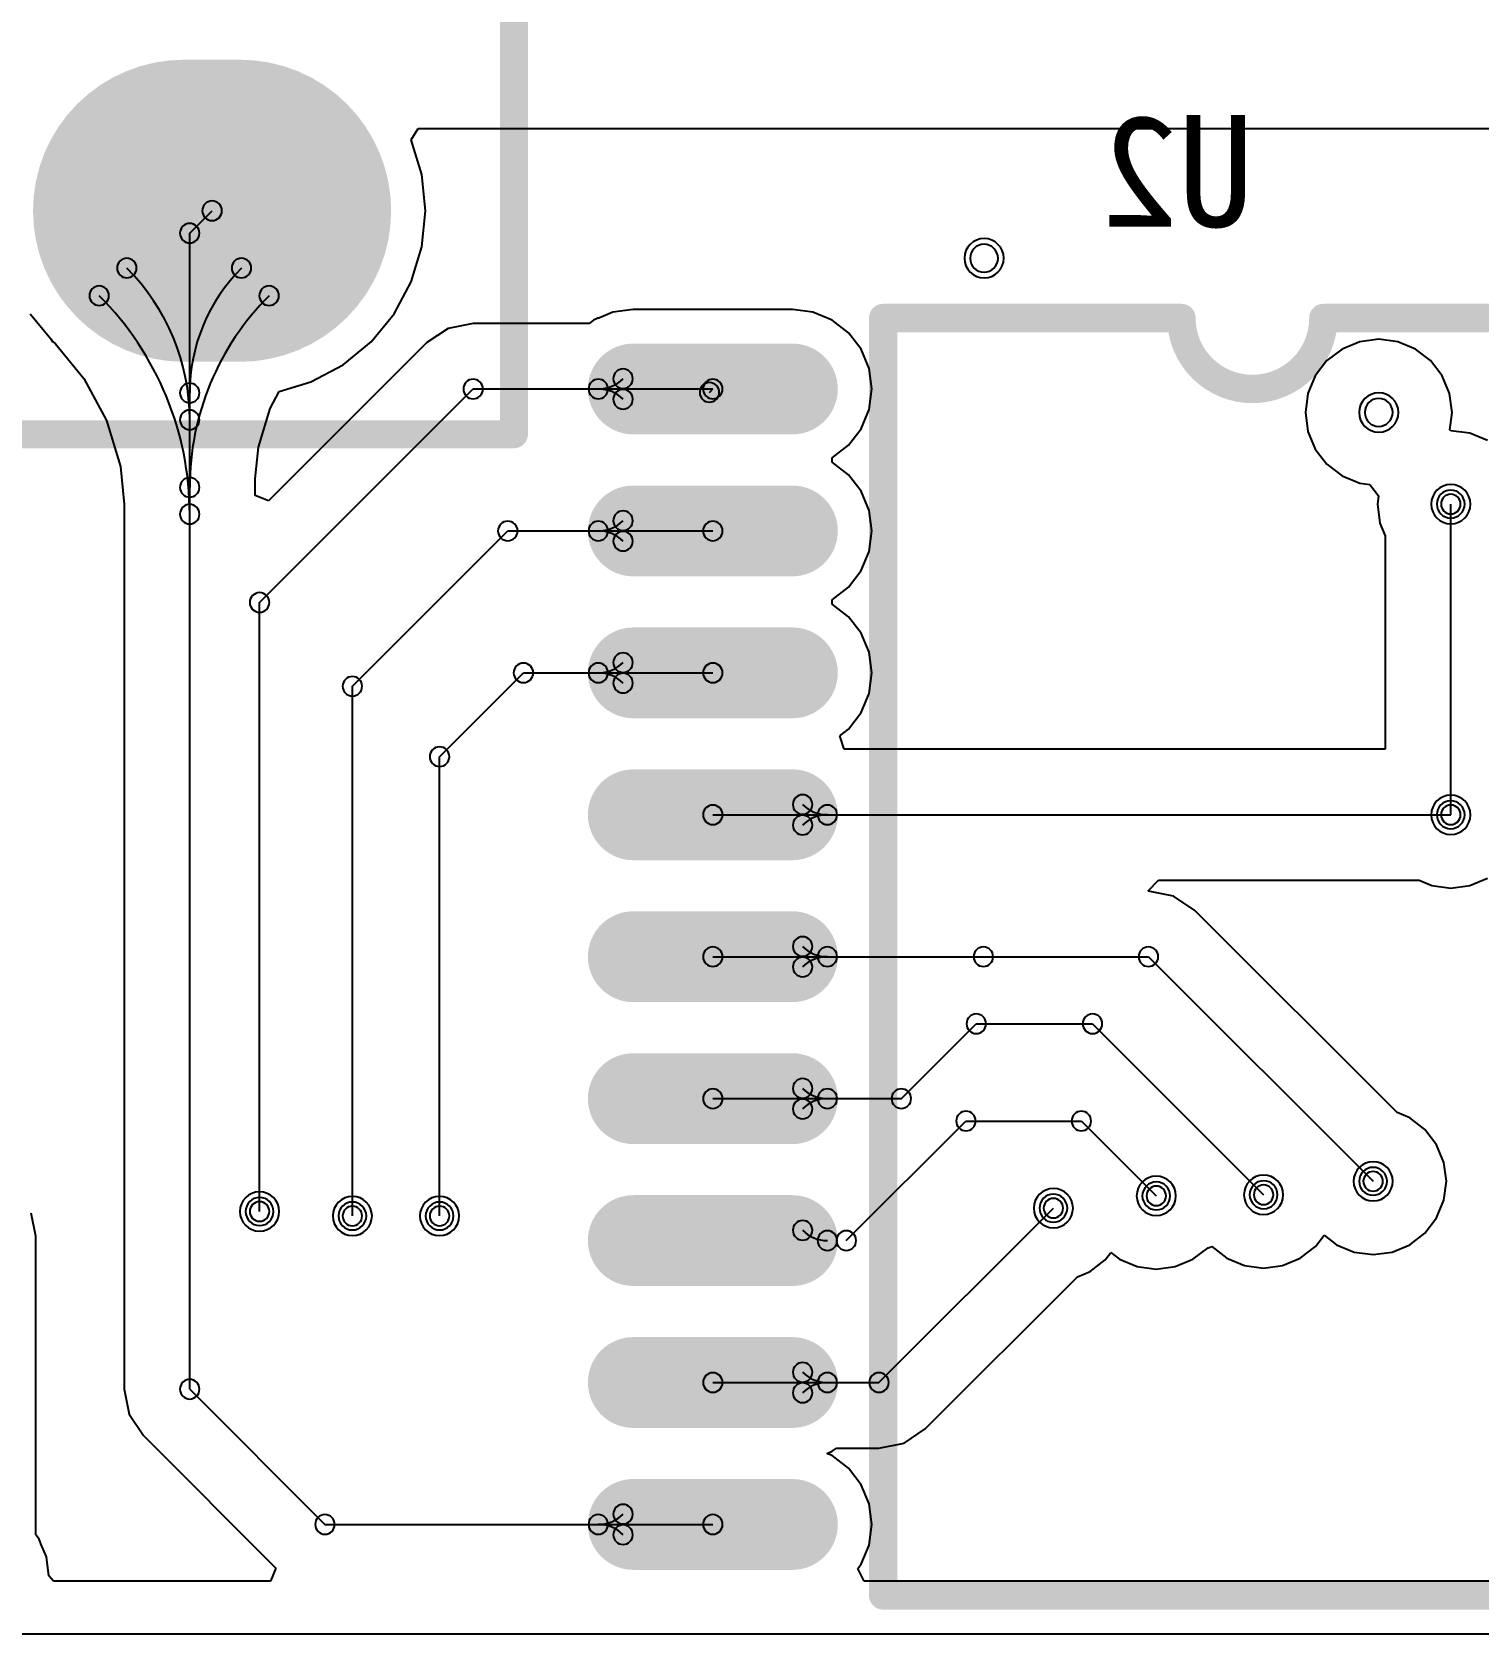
# Model space of a CAD drawing. Header units: inches. Extents: x 32166 to 66782, y 2386 to 7162.
# Drawn here: x 33277.6 to 33335.8, y 2886.6 to 2951.1 of the extents above; entities that cross this region are included whole.
import ezdxf

# ---------------------------------------------------------------- set-up
doc = ezdxf.new("R2010")
doc.units = ezdxf.units.IN
doc.header["$LTSCALE"] = 0.64311
doc.header["$MEASUREMENT"] = 0
for name, color, linetype in [('BOTTOMLAYER', 5, 'CONTINUOUS'), ('BOTTOMOVERLAY', 54, 'CONTINUOUS'), ('BOTTOMPASTE', 16, 'CONTINUOUS'), ('BOTTOMSOLDER', 6, 'CONTINUOUS'), ('KEEPOUTLAYER', 6, 'CONTINUOUS'), ('MULTILAYER', 9, 'CONTINUOUS')]:
    doc.layers.add(name, color=color, linetype=linetype)
doc.styles.get("Standard").update_dxf_attribs({"font": 'txt', "width": 0.8})

msp = doc.modelspace()

# ---------------------------------------------------------------- linework, layer by layer
at = {"layer": 'BOTTOMLAYER'}
for p, q in [((33292.865, 2946.716), (33293.136, 2947.169)), ((33293.136, 2947.169), (33359.61, 2947.169)), ((33293.289, 2945.316), (33292.865, 2946.716)), ((33293.432, 2943.861), (33293.289, 2945.316)), ((33283.945, 2942.959), (33284.847, 2943.861)), ((33293.289, 2942.405), (33293.432, 2943.861)), ((33283.945, 2896.409), (33283.945, 2942.959)), ((33292.865, 2941.005), (33293.289, 2942.405)), ((33292.175, 2939.715), (33292.865, 2941.005)), ((33277.518, 2939.715), (33278.352, 2938.699)), ((33291.247, 2938.585), (33292.175, 2939.715)), ((33300.201, 2939.455), (33300.029, 2939.322)), ((33300.351, 2939.517), (33300.201, 2939.455)), ((33300.378, 2939.535), (33300.351, 2939.517)), ((33300.409, 2939.541), (33300.378, 2939.535)), ((33300.972, 2939.774), (33300.409, 2939.541)), ((33301.8, 2939.883), (33300.972, 2939.774)), ((33308.201, 2939.883), (33301.8, 2939.883)), ((33309.029, 2939.774), (33308.201, 2939.883)), ((33309.801, 2939.455), (33309.029, 2939.774)), ((33310.463, 2938.946), (33309.801, 2939.455)), ((33294.343, 2939.122), (33293.487, 2938.55)), ((33295.353, 2939.322), (33294.343, 2939.122)), ((33300.029, 2939.322), (33295.353, 2939.322)), ((33310.972, 2938.284), (33310.463, 2938.946)), ((33278.352, 2938.699), (33278.435, 2938.574)), ((33278.435, 2938.574), (33278.446, 2938.585)), ((33278.446, 2938.585), (33278.446, 2938.585)), ((33278.446, 2938.585), (33278.446, 2938.585)), ((33278.446, 2938.585), (33278.446, 2938.585)), ((33278.446, 2938.585), (33278.549, 2938.5)), ((33278.549, 2938.5), (33279.689, 2937.111)), ((33293.487, 2938.55), (33287.111, 2932.174)), ((33290.117, 2937.657), (33291.247, 2938.585)), ((33311.291, 2937.512), (33310.972, 2938.284)), ((33330.328, 2938.294), (33329.717, 2937.825)), ((33331.039, 2938.589), (33330.328, 2938.294)), ((33331.803, 2938.69), (33331.039, 2938.589)), ((33332.566, 2938.589), (33331.803, 2938.69)), ((33333.278, 2938.294), (33332.566, 2938.589)), ((33333.889, 2937.825), (33333.278, 2938.294)), ((33288.827, 2936.968), (33290.117, 2937.657)), ((33311.4, 2936.684), (33311.291, 2937.512)), ((33329.717, 2937.825), (33329.248, 2937.214)), ((33334.358, 2937.214), (33333.889, 2937.825)), ((33279.689, 2937.111), (33280.599, 2935.409)), ((33287.544, 2936.578), (33288.827, 2936.968)), ((33329.248, 2937.214), (33328.953, 2936.503)), ((33334.652, 2936.503), (33334.358, 2937.214)), ((33286.758, 2928.089), (33295.353, 2936.684)), ((33287.182, 2935.902), (33287.544, 2936.578)), ((33295.353, 2936.684), (33305.001, 2936.684)), ((33304.865, 2936.548), (33305.001, 2936.684)), ((33311.291, 2935.856), (33311.4, 2936.684)), ((33328.953, 2936.503), (33328.853, 2935.739)), ((33334.753, 2935.739), (33334.652, 2936.503)), ((33286.71, 2934.343), (33287.182, 2935.902)), ((33310.972, 2935.085), (33311.291, 2935.856)), ((33328.853, 2935.739), (33328.953, 2934.976)), ((33334.661, 2935.04), (33334.753, 2935.739)), ((33280.599, 2935.409), (33281.159, 2933.562)), ((33310.463, 2934.422), (33310.972, 2935.085)), ((33328.953, 2934.976), (33329.248, 2934.264)), ((33334.702, 2934.999), (33334.661, 2935.04)), ((33335.465, 2934.899), (33334.702, 2934.999)), ((33336.177, 2934.604), (33335.465, 2934.899)), ((33286.583, 2933.063), (33286.71, 2934.343)), ((33309.801, 2933.914), (33310.463, 2934.422)), ((33329.248, 2934.264), (33329.717, 2933.653)), ((33309.801, 2933.74), (33309.801, 2933.914)), ((33310.463, 2933.231), (33309.801, 2933.74)), ((33329.717, 2933.653), (33330.328, 2933.184)), ((33281.159, 2933.562), (33281.295, 2932.185)), ((33286.583, 2932.393), (33286.583, 2933.063)), ((33310.972, 2932.569), (33310.463, 2933.231)), ((33330.328, 2933.184), (33331.039, 2932.89)), ((33287.111, 2932.174), (33286.583, 2932.393)), ((33311.291, 2931.797), (33310.972, 2932.569)), ((33331.039, 2932.89), (33331.448, 2932.836)), ((33331.448, 2932.836), (33331.796, 2932.382)), ((33331.796, 2932.382), (33331.752, 2932.049)), ((33281.295, 2932.185), (33281.307, 2932.058)), ((33281.307, 2932.058), (33281.307, 2896.409)), ((33311.4, 2930.969), (33311.291, 2931.797)), ((33331.752, 2932.049), (33331.852, 2931.286)), ((33334.702, 2919.539), (33334.702, 2932.049)), ((33334.702, 2932.049), (33334.702, 2932.049)), ((33331.852, 2931.286), (33332.064, 2930.774)), ((33290.493, 2924.714), (33296.748, 2930.969)), ((33296.748, 2930.969), (33305.001, 2930.969)), ((33311.291, 2930.141), (33311.4, 2930.969)), ((33332.064, 2930.774), (33332.064, 2922.177)), ((33310.972, 2929.37), (33311.291, 2930.141)), ((33310.463, 2928.707), (33310.972, 2929.37)), ((33309.801, 2928.199), (33310.463, 2928.707)), ((33286.758, 2903.564), (33286.758, 2928.089)), ((33309.801, 2928.025), (33309.801, 2928.199)), ((33310.463, 2927.516), (33309.801, 2928.025)), ((33310.972, 2926.854), (33310.463, 2927.516)), ((33311.291, 2926.082), (33310.972, 2926.854)), ((33311.4, 2925.254), (33311.291, 2926.082)), ((33294.003, 2921.879), (33297.378, 2925.254)), ((33297.378, 2925.254), (33305.001, 2925.254)), ((33311.291, 2924.426), (33311.4, 2925.254)), ((33290.493, 2903.384), (33290.493, 2924.714)), ((33310.972, 2923.655), (33311.291, 2924.426)), ((33310.463, 2922.992), (33310.972, 2923.655)), ((33310.107, 2922.719), (33310.463, 2922.992)), ((33310.29, 2922.177), (33310.107, 2922.719)), ((33332.064, 2922.177), (33310.29, 2922.177)), ((33294.003, 2903.385), (33294.003, 2921.879)), ((33305.001, 2919.539), (33334.702, 2919.539)), ((33322.532, 2916.497), (33322.936, 2916.901)), ((33322.936, 2916.901), (33333.428, 2916.901)), ((33333.428, 2916.901), (33333.939, 2916.69)), ((33335.466, 2916.69), (33336.178, 2916.984)), ((33322.532, 2916.462), (33322.532, 2916.497)), ((33323.541, 2916.262), (33322.532, 2916.462)), ((33324.397, 2915.69), (33323.541, 2916.262)), ((33333.939, 2916.69), (33334.702, 2916.589)), ((33334.702, 2916.589), (33335.466, 2916.69)), ((33332.541, 2907.546), (33324.397, 2915.69)), ((33305.001, 2913.824), (33315.89, 2913.824)), ((33315.89, 2913.824), (33322.532, 2913.824)), ((33322.532, 2913.824), (33331.576, 2904.78)), ((33312.588, 2908.109), (33315.603, 2911.124)), ((33315.603, 2911.124), (33320.283, 2911.124)), ((33320.283, 2911.124), (33327.168, 2904.239)), ((33305.001, 2908.109), (33312.588, 2908.109)), ((33310.373, 2902.394), (33315.188, 2907.209)), ((33315.188, 2907.209), (33319.833, 2907.209)), ((33319.833, 2907.209), (33322.848, 2904.194)), ((33333.052, 2907.335), (33332.541, 2907.546)), ((33333.663, 2906.866), (33333.052, 2907.335)), ((33334.131, 2906.255), (33333.663, 2906.866)), ((33334.426, 2905.543), (33334.131, 2906.255)), ((33334.527, 2904.78), (33334.426, 2905.543)), ((33334.426, 2904.016), (33334.527, 2904.78)), ((33334.131, 2903.305), (33334.426, 2904.016)), ((33277.746, 2902.574), (33277.562, 2903.5)), ((33311.688, 2896.679), (33318.708, 2903.699)), ((33333.663, 2902.694), (33334.131, 2903.305)), ((33333.052, 2902.225), (33333.663, 2902.694)), ((33277.746, 2890.547), (33277.746, 2902.574)), ((33324.323, 2901.639), (33324.934, 2902.108)), ((33324.934, 2902.108), (33325.082, 2902.153)), ((33325.082, 2902.153), (33325.082, 2902.153)), ((33325.082, 2902.153), (33325.082, 2902.153)), ((33325.082, 2902.153), (33325.693, 2901.684)), ((33328.643, 2901.684), (33329.254, 2902.153)), ((33329.254, 2902.153), (33329.603, 2902.607)), ((33329.603, 2902.607), (33330.101, 2902.225)), ((33330.101, 2902.225), (33330.813, 2901.93)), ((33332.34, 2901.93), (33333.052, 2902.225)), ((33320.183, 2901.144), (33320.794, 2901.613)), ((33320.794, 2901.613), (33321.021, 2901.909)), ((33321.021, 2901.909), (33321.373, 2901.639)), ((33321.373, 2901.639), (33322.084, 2901.345)), ((33323.611, 2901.345), (33324.323, 2901.639)), ((33325.693, 2901.684), (33326.404, 2901.39)), ((33326.404, 2901.39), (33327.168, 2901.289)), ((33327.168, 2901.289), (33327.931, 2901.39)), ((33327.931, 2901.39), (33328.643, 2901.684)), ((33330.813, 2901.93), (33331.576, 2901.829)), ((33331.576, 2901.829), (33332.34, 2901.93)), ((33313.553, 2894.814), (33319.672, 2900.933)), ((33319.672, 2900.933), (33320.183, 2901.144)), ((33322.084, 2901.345), (33322.848, 2901.244)), ((33322.848, 2901.244), (33323.611, 2901.345)), ((33281.307, 2896.409), (33281.508, 2895.4)), ((33283.945, 2896.409), (33289.39, 2890.964)), ((33305.001, 2896.679), (33311.688, 2896.679)), ((33281.508, 2895.4), (33282.08, 2894.544)), ((33282.08, 2894.544), (33287.415, 2889.209)), ((33312.697, 2894.242), (33313.553, 2894.814)), ((33309.593, 2893.822), (33309.624, 2893.829)), ((33309.593, 2893.821), (33309.593, 2893.822)), ((33309.593, 2893.822), (33309.593, 2893.822)), ((33309.801, 2893.735), (33309.593, 2893.821)), ((33309.593, 2893.821), (33309.593, 2893.821)), ((33309.593, 2893.821), (33309.593, 2893.821)), ((33309.593, 2893.821), (33309.593, 2893.821)), ((33309.593, 2893.821), (33309.593, 2893.821)), ((33309.624, 2893.829), (33309.65, 2893.847)), ((33309.624, 2893.829), (33309.624, 2893.829)), ((33309.624, 2893.829), (33309.624, 2893.829)), ((33309.624, 2893.829), (33309.624, 2893.829)), ((33309.65, 2893.847), (33309.801, 2893.909)), ((33309.801, 2893.909), (33309.973, 2894.041)), ((33310.463, 2893.226), (33309.801, 2893.735)), ((33309.973, 2894.041), (33311.688, 2894.041)), ((33311.688, 2894.041), (33312.697, 2894.242)), ((33310.972, 2892.564), (33310.463, 2893.226)), ((33311.291, 2891.792), (33310.972, 2892.564)), ((33311.4, 2890.964), (33311.291, 2891.792)), ((33277.882, 2890.369), (33277.746, 2890.547)), ((33289.39, 2890.964), (33305.001, 2890.964)), ((33311.291, 2890.136), (33311.4, 2890.964)), ((33277.94, 2890.229), (33277.882, 2890.369)), ((33277.953, 2890.211), (33277.94, 2890.229)), ((33277.94, 2890.229), (33277.94, 2890.229)), ((33277.957, 2890.189), (33277.953, 2890.211)), ((33278.177, 2889.658), (33277.957, 2890.189)), ((33310.972, 2889.365), (33311.291, 2890.136)), ((33278.277, 2888.894), (33278.177, 2889.658)), ((33287.415, 2889.209), (33287.196, 2888.681)), ((33310.84, 2889.194), (33310.972, 2889.365)), ((33311.093, 2888.681), (33310.84, 2889.194)), ((33278.465, 2888.681), (33278.277, 2888.894)), ((33287.196, 2888.681), (33278.465, 2888.681)), ((33342.343, 2888.681), (33311.093, 2888.681))]:
    msp.add_line(p, q, dxfattribs=at)
for points, const_width in [([(33283.722, 2943.861), (33285.972, 2943.861)], 11.25), ([(33301.8, 2936.684), (33308.201, 2936.684)], 2.743), ([(33301.8, 2930.969), (33308.201, 2930.969)], 2.743), ([(33301.8, 2925.254), (33308.201, 2925.254)], 2.743), ([(33301.8, 2919.539), (33308.201, 2919.539)], 2.743), ([(33301.8, 2913.824), (33308.201, 2913.824)], 2.743), ([(33301.8, 2908.109), (33308.201, 2908.109)], 2.743), ([(33301.8, 2902.394), (33308.201, 2902.394)], 2.743), ([(33301.8, 2896.679), (33308.201, 2896.679)], 2.743), ([(33301.8, 2890.964), (33308.201, 2890.964)], 2.743)]:
    msp.add_lwpolyline(points, dxfattribs=dict(at, const_width=const_width))
for points, const_width in [([(33286.534, 2943.861, 1), (33280.909, 2943.861, 1)], 5.625), ([(33288.784, 2943.861, 1), (33283.159, 2943.861, 1)], 5.625), ([(33301.115, 2936.684, 1), (33302.486, 2936.684, 1)], 1.372), ([(33307.515, 2936.684, 1), (33308.887, 2936.684, 1)], 1.372), ([(33301.115, 2930.969, 1), (33302.486, 2930.969, 1)], 1.372), ([(33307.515, 2930.969, 1), (33308.887, 2930.969, 1)], 1.372), ([(33301.115, 2925.254, 1), (33302.486, 2925.254, 1)], 1.372), ([(33307.515, 2925.254, 1), (33308.887, 2925.254, 1)], 1.372), ([(33301.115, 2919.539, 1), (33302.486, 2919.539, 1)], 1.372), ([(33307.515, 2919.539, 1), (33308.887, 2919.539, 1)], 1.372), ([(33301.115, 2913.824, 1), (33302.486, 2913.824, 1)], 1.372), ([(33307.515, 2913.824, 1), (33308.887, 2913.824, 1)], 1.372), ([(33301.115, 2908.109, 1), (33302.486, 2908.109, 1)], 1.372), ([(33307.515, 2908.109, 1), (33308.887, 2908.109, 1)], 1.372), ([(33301.115, 2902.394, 1), (33302.486, 2902.394, 1)], 1.372), ([(33307.515, 2902.394, 1), (33308.887, 2902.394, 1)], 1.372), ([(33301.115, 2896.679, 1), (33302.486, 2896.679, 1)], 1.372), ([(33307.515, 2896.679, 1), (33308.887, 2896.679, 1)], 1.372), ([(33301.115, 2890.964, 1), (33302.486, 2890.964, 1)], 1.372), ([(33307.515, 2890.964, 1), (33308.887, 2890.964, 1)], 1.372)]:
    msp.add_lwpolyline(points, format="xyb", close=True, dxfattribs=dict(at, const_width=const_width))
for centre, radius, start, end in [((33284.847, 2943.861), 0.394, 0, 180), ((33283.945, 2942.959), 0.394, 0, 180), ((33283.945, 2942.959), 0.394, 0, 180), ((33284.847, 2943.861), 0.394, 180, 0), ((33283.945, 2942.959), 0.394, 180, 0), ((33283.945, 2942.959), 0.394, 180, 0), ((33315.918, 2941.949), 0.562, 0, 180), ((33281.415, 2941.554), 0.394, 0, 180), ((33281.415, 2941.554), 0.394, 0, 180), ((33281.415, 2941.554), 0.394, 0, 180), ((33281.415, 2941.554), 0.394, 180, 0), ((33281.415, 2941.554), 0.394, 180, 0), ((33281.415, 2941.554), 0.394, 180, 0), ((33275.305, 2935.444), 8.64, 359.99997, 44.99997), ((33275.305, 2935.444), 8.64, 359.99997, 44.99997), ((33275.305, 2935.444), 8.64, 359.99997, 44.99997), ((33291.058, 2936.524), 7.113, 135.00005, 180.00005), ((33291.058, 2936.524), 7.113, 135.00005, 180.00005), ((33291.058, 2936.524), 7.113, 135.00005, 180.00005), ((33286.029, 2941.554), 0.394, 0, 180), ((33286.029, 2941.554), 0.394, 0, 180), ((33286.029, 2941.554), 0.394, 0, 180), ((33286.029, 2941.554), 0.394, 180, 0), ((33286.029, 2941.554), 0.394, 180, 0), ((33286.029, 2941.554), 0.394, 180, 0), ((33315.918, 2941.949), 0.562, 180, 0), ((33280.301, 2940.44), 0.394, 0, 180), ((33280.301, 2940.44), 0.394, 0, 180), ((33280.301, 2940.44), 0.394, 0, 180), ((33287.142, 2940.44), 0.394, 0, 180), ((33287.142, 2940.44), 0.394, 0, 180), ((33287.142, 2940.44), 0.394, 0, 180), ((33280.301, 2940.44), 0.394, 180, 0), ((33280.301, 2940.44), 0.394, 180, 0), ((33280.301, 2940.44), 0.394, 180, 0), ((33271.503, 2931.642), 12.443, 359.99999, 44.99999), ((33271.503, 2931.642), 12.443, 359.99999, 44.99999), ((33271.503, 2931.642), 12.443, 359.99999, 44.99999), ((33294.86, 2932.722), 10.915, 135.00002, 180.00002), ((33294.86, 2932.722), 10.915, 135.00002, 180.00002), ((33294.86, 2932.722), 10.915, 135.00002, 180.00002), ((33287.142, 2940.44), 0.394, 180, 0), ((33287.142, 2940.44), 0.394, 180, 0), ((33287.142, 2940.44), 0.394, 180, 0), ((33301.387, 2937.097), 0.394, 0, 180), ((33301.387, 2937.097), 0.394, 0, 180), ((33301.387, 2937.097), 0.394, 0, 180), ((33283.945, 2936.524), 0.394, 0, 180), ((33283.945, 2936.524), 0.394, 0, 180), ((33283.945, 2936.524), 0.394, 0, 180), ((33295.353, 2936.684), 0.394, 0, 180), ((33295.353, 2936.684), 0.394, 0, 180), ((33300.39, 2936.684), 0.394, 0, 180), ((33300.39, 2936.684), 0.394, 0, 180), ((33300.39, 2936.684), 0.394, 0, 180), ((33300.39, 2936.684), 0.394, 0, 180), ((33300.39, 2936.684), 0.394, 0, 180), ((33300.39, 2936.684), 0.394, 0, 180), ((33300.39, 2938.094), 1.41, 269.99968, 314.99968), ((33300.39, 2938.094), 1.41, 269.99968, 314.99968), ((33300.39, 2938.094), 1.41, 269.99968, 314.99968), ((33301.387, 2937.097), 0.394, 180, 0), ((33301.387, 2937.097), 0.394, 180, 0), ((33301.387, 2937.097), 0.394, 180, 0), ((33304.865, 2936.548), 0.394, 0, 180), ((33305.001, 2936.684), 0.394, 0, 180), ((33305.001, 2936.684), 0.394, 0, 180), ((33283.945, 2936.524), 0.394, 180, 0), ((33283.945, 2936.524), 0.394, 180, 0), ((33283.945, 2936.524), 0.394, 180, 0), ((33295.353, 2936.684), 0.394, 180, 0), ((33295.353, 2936.684), 0.394, 180, 0), ((33300.39, 2936.684), 0.394, 180, 0), ((33300.39, 2936.684), 0.394, 180, 0), ((33300.39, 2936.684), 0.394, 180, 0), ((33300.39, 2936.684), 0.394, 180, 0), ((33300.39, 2936.684), 0.394, 180, 0), ((33300.39, 2936.684), 0.394, 180, 0), ((33300.39, 2935.274), 1.41, 45.00032, 90.00032), ((33300.39, 2935.274), 1.41, 45.00032, 90.00032), ((33300.39, 2935.274), 1.41, 45.00032, 90.00032), ((33301.387, 2936.271), 0.394, 0, 180), ((33301.387, 2936.271), 0.394, 0, 180), ((33301.387, 2936.271), 0.394, 0, 180), ((33301.387, 2936.271), 0.394, 180, 0), ((33301.387, 2936.271), 0.394, 180, 0), ((33301.387, 2936.271), 0.394, 180, 0), ((33304.865, 2936.548), 0.394, 180, 0), ((33305.001, 2936.684), 0.394, 180, 0), ((33305.001, 2936.684), 0.394, 180, 0), ((33331.803, 2935.739), 0.562, 0, 180), ((33283.945, 2935.444), 0.394, 0, 180), ((33283.945, 2935.444), 0.394, 0, 180), ((33283.945, 2935.444), 0.394, 0, 180), ((33331.803, 2935.739), 0.562, 180, 0), ((33283.945, 2935.444), 0.394, 180, 0), ((33283.945, 2935.444), 0.394, 180, 0), ((33283.945, 2935.444), 0.394, 180, 0), ((33283.945, 2932.722), 0.394, 0, 180), ((33283.945, 2932.722), 0.394, 0, 180), ((33283.945, 2932.722), 0.394, 0, 180), ((33283.945, 2932.722), 0.394, 180, 0), ((33283.945, 2932.722), 0.394, 180, 0), ((33283.945, 2932.722), 0.394, 180, 0), ((33334.702, 2932.049), 0.562, 0, 180), ((33334.702, 2932.049), 0.394, 0, 180), ((33334.702, 2932.049), 0.394, 0, 180), ((33334.702, 2932.049), 0.394, 0, 180), ((33283.945, 2931.642), 0.394, 0, 180), ((33283.945, 2931.642), 0.394, 0, 180), ((33283.945, 2931.642), 0.394, 0, 180), ((33301.387, 2931.382), 0.394, 0, 180), ((33301.387, 2931.382), 0.394, 0, 180), ((33301.387, 2931.382), 0.394, 0, 180), ((33334.702, 2932.049), 0.562, 180, 0), ((33334.702, 2932.049), 0.394, 180, 0), ((33334.702, 2932.049), 0.394, 180, 0), ((33334.702, 2932.049), 0.394, 180, 0), ((33283.945, 2931.642), 0.394, 180, 0), ((33283.945, 2931.642), 0.394, 180, 0), ((33283.945, 2931.642), 0.394, 180, 0), ((33296.748, 2930.969), 0.394, 0, 180), ((33296.748, 2930.969), 0.394, 0, 180), ((33300.39, 2930.969), 0.394, 0, 180), ((33300.39, 2930.969), 0.394, 0, 180), ((33300.39, 2930.969), 0.394, 0, 180), ((33300.39, 2930.969), 0.394, 0, 180), ((33300.39, 2930.969), 0.394, 0, 180), ((33300.39, 2930.969), 0.394, 0, 180), ((33300.39, 2932.379), 1.41, 269.99968, 314.99968), ((33300.39, 2932.379), 1.41, 269.99968, 314.99968), ((33300.39, 2932.379), 1.41, 269.99968, 314.99968), ((33301.387, 2931.382), 0.394, 180, 0), ((33301.387, 2931.382), 0.394, 180, 0), ((33301.387, 2931.382), 0.394, 180, 0), ((33305.001, 2930.969), 0.394, 0, 180), ((33296.748, 2930.969), 0.394, 180, 0), ((33296.748, 2930.969), 0.394, 180, 0), ((33300.39, 2930.969), 0.394, 180, 0), ((33300.39, 2930.969), 0.394, 180, 0), ((33300.39, 2930.969), 0.394, 180, 0), ((33300.39, 2930.969), 0.394, 180, 0), ((33300.39, 2930.969), 0.394, 180, 0), ((33300.39, 2930.969), 0.394, 180, 0), ((33300.39, 2929.559), 1.41, 45.00032, 90.00032), ((33300.39, 2929.559), 1.41, 45.00032, 90.00032), ((33300.39, 2929.559), 1.41, 45.00032, 90.00032), ((33301.387, 2930.556), 0.394, 0, 180), ((33301.387, 2930.556), 0.394, 0, 180), ((33301.387, 2930.556), 0.394, 0, 180), ((33301.387, 2930.556), 0.394, 180, 0), ((33301.387, 2930.556), 0.394, 180, 0), ((33301.387, 2930.556), 0.394, 180, 0), ((33305.001, 2930.969), 0.394, 180, 0), ((33286.758, 2928.089), 0.394, 0, 180), ((33286.758, 2928.089), 0.394, 0, 180), ((33286.758, 2928.089), 0.394, 180, 0), ((33286.758, 2928.089), 0.394, 180, 0), ((33301.387, 2925.667), 0.394, 0, 180), ((33301.387, 2925.667), 0.394, 0, 180), ((33301.387, 2925.667), 0.394, 0, 180), ((33297.378, 2925.254), 0.394, 0, 180), ((33297.378, 2925.254), 0.394, 0, 180), ((33297.378, 2925.254), 0.394, 180, 0), ((33297.378, 2925.254), 0.394, 180, 0), ((33300.39, 2925.254), 0.394, 0, 180), ((33300.39, 2925.254), 0.394, 0, 180), ((33300.39, 2925.254), 0.394, 0, 180), ((33300.39, 2925.254), 0.394, 0, 180), ((33300.39, 2925.254), 0.394, 0, 180), ((33300.39, 2925.254), 0.394, 0, 180), ((33300.39, 2925.254), 0.394, 180, 0), ((33300.39, 2925.254), 0.394, 180, 0), ((33300.39, 2925.254), 0.394, 180, 0), ((33300.39, 2925.254), 0.394, 180, 0), ((33300.39, 2925.254), 0.394, 180, 0), ((33300.39, 2925.254), 0.394, 180, 0), ((33300.39, 2926.664), 1.41, 269.99968, 314.99968), ((33300.39, 2926.664), 1.41, 269.99968, 314.99968), ((33300.39, 2926.664), 1.41, 269.99968, 314.99968), ((33300.39, 2923.844), 1.41, 45.00032, 90.00032), ((33300.39, 2923.844), 1.41, 45.00032, 90.00032), ((33300.39, 2923.844), 1.41, 45.00032, 90.00032), ((33301.387, 2925.667), 0.394, 180, 0), ((33301.387, 2925.667), 0.394, 180, 0), ((33301.387, 2925.667), 0.394, 180, 0), ((33301.387, 2924.841), 0.394, 0, 180), ((33301.387, 2924.841), 0.394, 0, 180), ((33301.387, 2924.841), 0.394, 0, 180), ((33305.001, 2925.254), 0.394, 0, 180), ((33305.001, 2925.254), 0.394, 180, 0), ((33290.493, 2924.714), 0.394, 0, 180), ((33290.493, 2924.714), 0.394, 0, 180), ((33290.493, 2924.714), 0.394, 180, 0), ((33290.493, 2924.714), 0.394, 180, 0), ((33301.387, 2924.841), 0.394, 180, 0), ((33301.387, 2924.841), 0.394, 180, 0), ((33301.387, 2924.841), 0.394, 180, 0), ((33294.003, 2921.879), 0.394, 0, 180), ((33294.003, 2921.879), 0.394, 0, 180), ((33294.003, 2921.879), 0.394, 180, 0), ((33294.003, 2921.879), 0.394, 180, 0), ((33308.614, 2919.952), 0.394, 0, 180), ((33308.614, 2919.952), 0.394, 0, 180), ((33308.614, 2919.952), 0.394, 0, 180), ((33334.702, 2919.539), 0.562, 0, 180), ((33305.001, 2919.539), 0.394, 0, 180), ((33305.001, 2919.539), 0.394, 180, 0), ((33308.614, 2919.952), 0.394, 180, 0), ((33308.614, 2919.952), 0.394, 180, 0), ((33308.614, 2919.952), 0.394, 180, 0), ((33308.614, 2919.126), 0.394, 0, 180), ((33308.614, 2919.126), 0.394, 0, 180), ((33308.614, 2919.126), 0.394, 0, 180), ((33309.611, 2920.949), 1.41, 225.00032, 270.00032), ((33309.611, 2920.949), 1.41, 225.00032, 270.00032), ((33309.611, 2920.949), 1.41, 225.00032, 270.00032), ((33309.611, 2918.129), 1.41, 89.99968, 134.99968), ((33309.611, 2918.129), 1.41, 89.99968, 134.99968), ((33309.611, 2918.129), 1.41, 89.99968, 134.99968), ((33309.611, 2919.539), 0.394, 0, 180), ((33309.611, 2919.539), 0.394, 0, 180), ((33309.611, 2919.539), 0.394, 0, 180), ((33309.611, 2919.539), 0.394, 0, 180), ((33309.611, 2919.539), 0.394, 0, 180), ((33309.611, 2919.539), 0.394, 0, 180), ((33309.611, 2919.539), 0.394, 180, 0), ((33309.611, 2919.539), 0.394, 180, 0), ((33309.611, 2919.539), 0.394, 180, 0), ((33309.611, 2919.539), 0.394, 180, 0), ((33309.611, 2919.539), 0.394, 180, 0), ((33309.611, 2919.539), 0.394, 180, 0), ((33334.702, 2919.539), 0.562, 180, 0), ((33334.702, 2919.539), 0.394, 0, 180), ((33334.702, 2919.539), 0.394, 0, 180), ((33334.702, 2919.539), 0.394, 180, 0), ((33334.702, 2919.539), 0.394, 180, 0), ((33308.614, 2919.126), 0.394, 180, 0), ((33308.614, 2919.126), 0.394, 180, 0), ((33308.614, 2919.126), 0.394, 180, 0), ((33308.614, 2914.237), 0.394, 0, 180), ((33308.614, 2914.237), 0.394, 0, 180), ((33308.614, 2914.237), 0.394, 0, 180), ((33305.001, 2913.824), 0.394, 0, 180), ((33305.001, 2913.824), 0.394, 180, 0), ((33308.614, 2914.237), 0.394, 180, 0), ((33308.614, 2914.237), 0.394, 180, 0), ((33308.614, 2914.237), 0.394, 180, 0), ((33308.614, 2913.411), 0.394, 0, 180), ((33308.614, 2913.411), 0.394, 0, 180), ((33308.614, 2913.411), 0.394, 0, 180), ((33309.611, 2915.234), 1.41, 225.00032, 270.00032), ((33309.611, 2915.234), 1.41, 225.00032, 270.00032), ((33309.611, 2915.234), 1.41, 225.00032, 270.00032), ((33309.611, 2912.414), 1.41, 89.99968, 134.99968), ((33309.611, 2912.414), 1.41, 89.99968, 134.99968), ((33309.611, 2912.414), 1.41, 89.99968, 134.99968), ((33309.611, 2913.824), 0.394, 0, 180), ((33309.611, 2913.824), 0.394, 0, 180), ((33309.611, 2913.824), 0.394, 0, 180), ((33309.611, 2913.824), 0.394, 0, 180), ((33309.611, 2913.824), 0.394, 0, 180), ((33309.611, 2913.824), 0.394, 0, 180), ((33309.611, 2913.824), 0.394, 180, 0), ((33309.611, 2913.824), 0.394, 180, 0), ((33309.611, 2913.824), 0.394, 180, 0), ((33309.611, 2913.824), 0.394, 180, 0), ((33309.611, 2913.824), 0.394, 180, 0), ((33309.611, 2913.824), 0.394, 180, 0), ((33315.89, 2913.824), 0.394, 0, 180), ((33315.89, 2913.824), 0.394, 0, 180), ((33315.89, 2913.824), 0.394, 180, 0), ((33315.89, 2913.824), 0.394, 180, 0), ((33322.532, 2913.824), 0.394, 0, 180), ((33322.532, 2913.824), 0.394, 0, 180), ((33322.532, 2913.824), 0.394, 180, 0), ((33322.532, 2913.824), 0.394, 180, 0), ((33308.614, 2913.411), 0.394, 180, 0), ((33308.614, 2913.411), 0.394, 180, 0), ((33308.614, 2913.411), 0.394, 180, 0), ((33315.603, 2911.124), 0.394, 0, 180), ((33315.603, 2911.124), 0.394, 0, 180), ((33315.603, 2911.124), 0.394, 180, 0), ((33315.603, 2911.124), 0.394, 180, 0), ((33320.283, 2911.124), 0.394, 0, 180), ((33320.283, 2911.124), 0.394, 0, 180), ((33320.283, 2911.124), 0.394, 180, 0), ((33320.283, 2911.124), 0.394, 180, 0), ((33305.001, 2908.109), 0.394, 0, 180), ((33308.614, 2908.522), 0.394, 0, 180), ((33308.614, 2908.522), 0.394, 0, 180), ((33308.614, 2908.522), 0.394, 0, 180), ((33308.614, 2908.522), 0.394, 180, 0), ((33308.614, 2908.522), 0.394, 180, 0), ((33308.614, 2908.522), 0.394, 180, 0), ((33309.611, 2909.519), 1.41, 225.00032, 270.00032), ((33309.611, 2909.519), 1.41, 225.00032, 270.00032), ((33309.611, 2909.519), 1.41, 225.00032, 270.00032), ((33309.611, 2908.109), 0.394, 0, 180), ((33309.611, 2908.109), 0.394, 0, 180), ((33309.611, 2908.109), 0.394, 0, 180), ((33309.611, 2908.109), 0.394, 0, 180), ((33309.611, 2908.109), 0.394, 0, 180), ((33309.611, 2908.109), 0.394, 0, 180), ((33312.588, 2908.109), 0.394, 0, 180), ((33312.588, 2908.109), 0.394, 0, 180), ((33305.001, 2908.109), 0.394, 180, 0), ((33308.614, 2907.696), 0.394, 0, 180), ((33308.614, 2907.696), 0.394, 0, 180), ((33308.614, 2907.696), 0.394, 0, 180), ((33309.611, 2906.699), 1.41, 89.99968, 134.99968), ((33309.611, 2906.699), 1.41, 89.99968, 134.99968), ((33309.611, 2906.699), 1.41, 89.99968, 134.99968), ((33309.611, 2908.109), 0.394, 180, 0), ((33309.611, 2908.109), 0.394, 180, 0), ((33309.611, 2908.109), 0.394, 180, 0), ((33309.611, 2908.109), 0.394, 180, 0), ((33309.611, 2908.109), 0.394, 180, 0), ((33309.611, 2908.109), 0.394, 180, 0), ((33312.588, 2908.109), 0.394, 180, 0), ((33312.588, 2908.109), 0.394, 180, 0), ((33308.614, 2907.696), 0.394, 180, 0), ((33308.614, 2907.696), 0.394, 180, 0), ((33308.614, 2907.696), 0.394, 180, 0), ((33315.188, 2907.209), 0.394, 0, 180), ((33315.188, 2907.209), 0.394, 0, 180), ((33315.188, 2907.209), 0.394, 180, 0), ((33315.188, 2907.209), 0.394, 180, 0), ((33319.833, 2907.209), 0.394, 0, 180), ((33319.833, 2907.209), 0.394, 0, 180), ((33319.833, 2907.209), 0.394, 180, 0), ((33319.833, 2907.209), 0.394, 180, 0), ((33331.576, 2904.78), 0.562, 0, 180), ((33322.848, 2904.194), 0.562, 0, 180), ((33322.848, 2904.194), 0.394, 0, 180), ((33327.168, 2904.239), 0.562, 0, 180), ((33327.168, 2904.239), 0.394, 0, 180), ((33331.576, 2904.78), 0.562, 180, 0), ((33331.576, 2904.78), 0.394, 0, 180), ((33331.576, 2904.78), 0.394, 180, 0), ((33286.758, 2903.564), 0.562, 0, 180), ((33286.758, 2903.564), 0.394, 0, 180), ((33290.493, 2903.384), 0.562, 0, 180), ((33294.002, 2903.384), 0.562, 0, 180), ((33318.708, 2903.699), 0.562, 0, 180), ((33318.708, 2903.699), 0.394, 0, 180), ((33322.848, 2904.194), 0.562, 180, 0), ((33322.848, 2904.194), 0.394, 180, 0), ((33327.168, 2904.239), 0.562, 180, 0), ((33327.168, 2904.239), 0.394, 180, 0), ((33286.758, 2903.564), 0.562, 180, 0), ((33286.758, 2903.564), 0.394, 180, 0), ((33290.493, 2903.384), 0.562, 180, 0), ((33290.493, 2903.384), 0.394, 0, 180), ((33290.493, 2903.384), 0.394, 180, 0), ((33294.002, 2903.384), 0.562, 180, 0), ((33294.003, 2903.385), 0.394, 0, 180), ((33294.003, 2903.385), 0.394, 180, 0), ((33318.708, 2903.699), 0.562, 180, 0), ((33318.708, 2903.699), 0.394, 180, 0), ((33308.614, 2902.807), 0.394, 0, 180), ((33308.614, 2902.807), 0.394, 180, 0), ((33309.611, 2903.804), 1.41, 225.00032, 270.00032), ((33309.611, 2902.394), 0.394, 0, 180), ((33310.373, 2902.394), 0.394, 0, 180), ((33309.611, 2902.394), 0.394, 180, 0), ((33310.373, 2902.394), 0.394, 180, 0), ((33308.614, 2897.092), 0.394, 0, 180), ((33308.614, 2897.092), 0.394, 0, 180), ((33305.001, 2896.679), 0.394, 0, 180), ((33308.614, 2897.092), 0.394, 180, 0), ((33308.614, 2897.092), 0.394, 180, 0), ((33309.611, 2898.089), 1.41, 225.00032, 270.00032), ((33309.611, 2898.089), 1.41, 225.00032, 270.00032), ((33309.611, 2896.679), 0.394, 0, 180), ((33309.611, 2896.679), 0.394, 0, 180), ((33309.611, 2896.679), 0.394, 0, 180), ((33309.611, 2896.679), 0.394, 0, 180), ((33311.688, 2896.679), 0.394, 0, 180), ((33311.688, 2896.679), 0.394, 0, 180), ((33283.945, 2896.409), 0.394, 0, 180), ((33283.945, 2896.409), 0.394, 0, 180), ((33283.945, 2896.409), 0.394, 180, 0), ((33283.945, 2896.409), 0.394, 180, 0), ((33305.001, 2896.679), 0.394, 180, 0), ((33308.614, 2896.266), 0.394, 0, 180), ((33308.614, 2896.266), 0.394, 0, 180), ((33308.614, 2896.266), 0.394, 180, 0), ((33308.614, 2896.266), 0.394, 180, 0), ((33309.611, 2895.269), 1.41, 89.99968, 134.99968), ((33309.611, 2895.269), 1.41, 89.99968, 134.99968), ((33309.611, 2896.679), 0.394, 180, 0), ((33309.611, 2896.679), 0.394, 180, 0), ((33309.611, 2896.679), 0.394, 180, 0), ((33309.611, 2896.679), 0.394, 180, 0), ((33311.688, 2896.679), 0.394, 180, 0), ((33311.688, 2896.679), 0.394, 180, 0), ((33301.387, 2891.377), 0.394, 0, 180), ((33301.387, 2891.377), 0.394, 0, 180), ((33301.387, 2891.377), 0.394, 0, 180), ((33289.39, 2890.964), 0.394, 0, 180), ((33289.39, 2890.964), 0.394, 0, 180), ((33300.39, 2890.964), 0.394, 0, 180), ((33300.39, 2890.964), 0.394, 0, 180), ((33300.39, 2890.964), 0.394, 0, 180), ((33300.39, 2890.964), 0.394, 0, 180), ((33300.39, 2890.964), 0.394, 0, 180), ((33300.39, 2890.964), 0.394, 0, 180), ((33300.39, 2892.374), 1.41, 269.99968, 314.99968), ((33300.39, 2892.374), 1.41, 269.99968, 314.99968), ((33300.39, 2892.374), 1.41, 269.99968, 314.99968), ((33301.387, 2891.377), 0.394, 180, 0), ((33301.387, 2891.377), 0.394, 180, 0), ((33301.387, 2891.377), 0.394, 180, 0), ((33305.001, 2890.964), 0.394, 0, 180), ((33289.39, 2890.964), 0.394, 180, 0), ((33289.39, 2890.964), 0.394, 180, 0), ((33300.39, 2890.964), 0.394, 180, 0), ((33300.39, 2890.964), 0.394, 180, 0), ((33300.39, 2890.964), 0.394, 180, 0), ((33300.39, 2890.964), 0.394, 180, 0), ((33300.39, 2890.964), 0.394, 180, 0), ((33300.39, 2890.964), 0.394, 180, 0), ((33300.39, 2889.554), 1.41, 45.00032, 90.00032), ((33300.39, 2889.554), 1.41, 45.00032, 90.00032), ((33300.39, 2889.554), 1.41, 45.00032, 90.00032), ((33301.387, 2890.551), 0.394, 0, 180), ((33301.387, 2890.551), 0.394, 0, 180), ((33301.387, 2890.551), 0.394, 0, 180), ((33301.387, 2890.551), 0.394, 180, 0), ((33301.387, 2890.551), 0.394, 180, 0), ((33301.387, 2890.551), 0.394, 180, 0), ((33305.001, 2890.964), 0.394, 180, 0)]:
    msp.add_arc(centre, radius, start, end, dxfattribs=at)
at = {"layer": 'BOTTOMOVERLAY'}
for points, const_width in [([(33296.997, 2934.861), (33296.997, 3065.361)], 1.125), ([(33311.859, 2939.542), (33323.86, 2939.542)], 1.143), ([(33311.859, 2888.107), (33311.859, 2939.542)], 1.143), ([(33329.575, 2939.542), (33341.577, 2939.542)], 1.143), ([(33238.497, 2934.861), (33296.997, 2934.861)], 1.125), ([(33311.859, 2888.107), (33341.577, 2888.107)], 1.143)]:
    msp.add_lwpolyline(points, dxfattribs=dict(at, const_width=const_width))
for points, const_width in [([(33311.573, 2939.542, 1), (33312.145, 2939.542, 1)], 0.572), ([(33311.573, 2939.542, 1), (33312.145, 2939.542, 1)], 0.572), ([(33323.575, 2939.542, 1), (33324.146, 2939.542, 1)], 0.572), ([(33323.575, 2939.542, 1), (33324.146, 2939.542, 1)], 0.572), ([(33329.29, 2939.542, 1), (33329.861, 2939.542, 1)], 0.572), ([(33329.29, 2939.542, 1), (33329.861, 2939.542, 1)], 0.572), ([(33297.278, 2934.861, 1), (33296.715, 2934.861, 1)], 0.562), ([(33297.278, 2934.861, 1), (33296.715, 2934.861, 1)], 0.562), ([(33311.573, 2888.107, 1), (33312.145, 2888.107, 1)], 0.572), ([(33311.573, 2888.107, 1), (33312.145, 2888.107, 1)], 0.572)]:
    msp.add_lwpolyline(points, format="xyb", close=True, dxfattribs=dict(at, const_width=const_width))
at = {"layer": 'BOTTOMOVERLAY', "const_width": 1.143}
msp.add_lwpolyline([(33329.575, 2939.542, -1), (33323.86, 2939.542)], format="xyb", dxfattribs=at)
at = {"layer": 'BOTTOMPASTE', "const_width": 2.743}
for points in [[(33301.8, 2936.684), (33308.201, 2936.684)], [(33301.8, 2930.969), (33308.201, 2930.969)], [(33301.8, 2925.254), (33308.201, 2925.254)], [(33301.8, 2919.539), (33308.201, 2919.539)], [(33301.8, 2913.824), (33308.201, 2913.824)], [(33301.8, 2908.109), (33308.201, 2908.109)], [(33301.8, 2902.394), (33308.201, 2902.394)], [(33301.8, 2896.679), (33308.201, 2896.679)], [(33301.8, 2890.964), (33308.201, 2890.964)]]:
    msp.add_lwpolyline(points, dxfattribs=at)
at = {"layer": 'BOTTOMPASTE', "const_width": 1.372}
for points in [[(33301.115, 2936.684, 1), (33302.486, 2936.684, 1)], [(33307.515, 2936.684, 1), (33308.887, 2936.684, 1)], [(33301.115, 2930.969, 1), (33302.486, 2930.969, 1)], [(33307.515, 2930.969, 1), (33308.887, 2930.969, 1)], [(33301.115, 2925.254, 1), (33302.486, 2925.254, 1)], [(33307.515, 2925.254, 1), (33308.887, 2925.254, 1)], [(33301.115, 2919.539, 1), (33302.486, 2919.539, 1)], [(33307.515, 2919.539, 1), (33308.887, 2919.539, 1)], [(33301.115, 2913.824, 1), (33302.486, 2913.824, 1)], [(33307.515, 2913.824, 1), (33308.887, 2913.824, 1)], [(33301.115, 2908.109, 1), (33302.486, 2908.109, 1)], [(33307.515, 2908.109, 1), (33308.887, 2908.109, 1)], [(33301.115, 2902.394, 1), (33302.486, 2902.394, 1)], [(33307.515, 2902.394, 1), (33308.887, 2902.394, 1)], [(33301.115, 2896.679, 1), (33302.486, 2896.679, 1)], [(33307.515, 2896.679, 1), (33308.887, 2896.679, 1)], [(33301.115, 2890.964, 1), (33302.486, 2890.964, 1)], [(33307.515, 2890.964, 1), (33308.887, 2890.964, 1)]]:
    msp.add_lwpolyline(points, format="xyb", close=True, dxfattribs=at)
at = {"layer": 'BOTTOMSOLDER'}
for points, const_width in [([(33283.722, 2943.861), (33285.972, 2943.861)], 12.164), ([(33301.8, 2936.684), (33308.201, 2936.684)], 3.658), ([(33301.8, 2930.969), (33308.201, 2930.969)], 3.658), ([(33301.8, 2925.254), (33308.201, 2925.254)], 3.658), ([(33301.8, 2919.539), (33308.201, 2919.539)], 3.658), ([(33301.8, 2913.824), (33308.201, 2913.824)], 3.658), ([(33301.8, 2908.109), (33308.201, 2908.109)], 3.658), ([(33301.8, 2902.394), (33308.201, 2902.394)], 3.658), ([(33301.8, 2896.679), (33308.201, 2896.679)], 3.658), ([(33301.8, 2890.964), (33308.201, 2890.964)], 3.658)]:
    msp.add_lwpolyline(points, dxfattribs=dict(at, const_width=const_width))
for points, const_width in [([(33286.763, 2943.861, 1), (33280.68, 2943.861, 1)], 6.082), ([(33289.013, 2943.861, 1), (33282.93, 2943.861, 1)], 6.082), ([(33300.886, 2936.684, 1), (33302.715, 2936.684, 1)], 1.829), ([(33307.287, 2936.684, 1), (33309.116, 2936.684, 1)], 1.829), ([(33300.886, 2930.969, 1), (33302.715, 2930.969, 1)], 1.829), ([(33307.287, 2930.969, 1), (33309.116, 2930.969, 1)], 1.829), ([(33300.886, 2925.254, 1), (33302.715, 2925.254, 1)], 1.829), ([(33307.287, 2925.254, 1), (33309.116, 2925.254, 1)], 1.829), ([(33300.886, 2919.539, 1), (33302.715, 2919.539, 1)], 1.829), ([(33307.287, 2919.539, 1), (33309.116, 2919.539, 1)], 1.829), ([(33300.886, 2913.824, 1), (33302.715, 2913.824, 1)], 1.829), ([(33307.287, 2913.824, 1), (33309.116, 2913.824, 1)], 1.829), ([(33300.886, 2908.109, 1), (33302.715, 2908.109, 1)], 1.829), ([(33307.287, 2908.109, 1), (33309.116, 2908.109, 1)], 1.829), ([(33300.886, 2902.394, 1), (33302.715, 2902.394, 1)], 1.829), ([(33307.287, 2902.394, 1), (33309.116, 2902.394, 1)], 1.829), ([(33300.886, 2896.679, 1), (33302.715, 2896.679, 1)], 1.829), ([(33307.287, 2896.679, 1), (33309.116, 2896.679, 1)], 1.829), ([(33300.886, 2890.964, 1), (33302.715, 2890.964, 1)], 1.829), ([(33307.287, 2890.964, 1), (33309.116, 2890.964, 1)], 1.829)]:
    msp.add_lwpolyline(points, format="xyb", close=True, dxfattribs=dict(at, const_width=const_width))
for centre, start, end in [((33315.918, 2941.949), 0, 180), ((33315.918, 2941.949), 180, 0), ((33331.803, 2935.739), 0, 180), ((33331.803, 2935.739), 180, 0), ((33334.702, 2932.049), 0, 180), ((33334.702, 2932.049), 180, 0), ((33334.702, 2919.539), 0, 180), ((33334.702, 2919.539), 180, 0), ((33331.576, 2904.78), 0, 180), ((33322.848, 2904.194), 0, 180), ((33327.168, 2904.239), 0, 180), ((33331.576, 2904.78), 180, 0), ((33286.758, 2903.564), 0, 180), ((33290.493, 2903.384), 0, 180), ((33294.002, 2903.384), 0, 180), ((33318.708, 2903.699), 0, 180), ((33322.848, 2904.194), 180, 0), ((33327.168, 2904.239), 180, 0), ((33286.758, 2903.564), 180, 0), ((33290.493, 2903.384), 180, 0), ((33294.002, 2903.384), 180, 0), ((33318.708, 2903.699), 180, 0)]:
    msp.add_arc(centre, 0.791, start, end, dxfattribs=at)
at = {"layer": 'KEEPOUTLAYER'}
msp.add_line((32666.613, 2886.554), (34174.114, 2886.554), dxfattribs=at)
at = {"layer": 'MULTILAYER', "const_width": 2.7}
msp.add_lwpolyline([(33286.197, 2943.861, 1), (33283.497, 2943.861, 1)], format="xyb", close=True, dxfattribs=at)
at = {"layer": 'MULTILAYER'}
for centre, start, end in [((33315.918, 2941.949), 0, 180), ((33315.918, 2941.949), 180, 0), ((33331.803, 2935.739), 0, 180), ((33331.803, 2935.739), 180, 0), ((33334.702, 2932.049), 0, 180), ((33334.702, 2932.049), 180, 0), ((33334.702, 2919.539), 0, 180), ((33334.702, 2919.539), 180, 0), ((33331.576, 2904.78), 0, 180), ((33322.848, 2904.194), 0, 180), ((33327.168, 2904.239), 0, 180), ((33331.576, 2904.78), 180, 0), ((33286.758, 2903.564), 0, 180), ((33290.493, 2903.384), 0, 180), ((33294.002, 2903.384), 0, 180), ((33318.708, 2903.699), 0, 180), ((33322.848, 2904.194), 180, 0), ((33327.168, 2904.239), 180, 0), ((33286.758, 2903.564), 180, 0), ((33290.493, 2903.384), 180, 0), ((33294.002, 2903.384), 180, 0), ((33318.708, 2903.699), 180, 0)]:
    msp.add_arc(centre, 0.562, start, end, dxfattribs=at)

# ---------------------------------------------------------------- texts
at = {"layer": 'BOTTOMOVERLAY', "text_generation_flag": 2}
msp.add_text('U2', height=4.5, rotation=360, dxfattribs=at).set_placement((33326.789, 2943.218))

doc.saveas('drawing.dxf')
